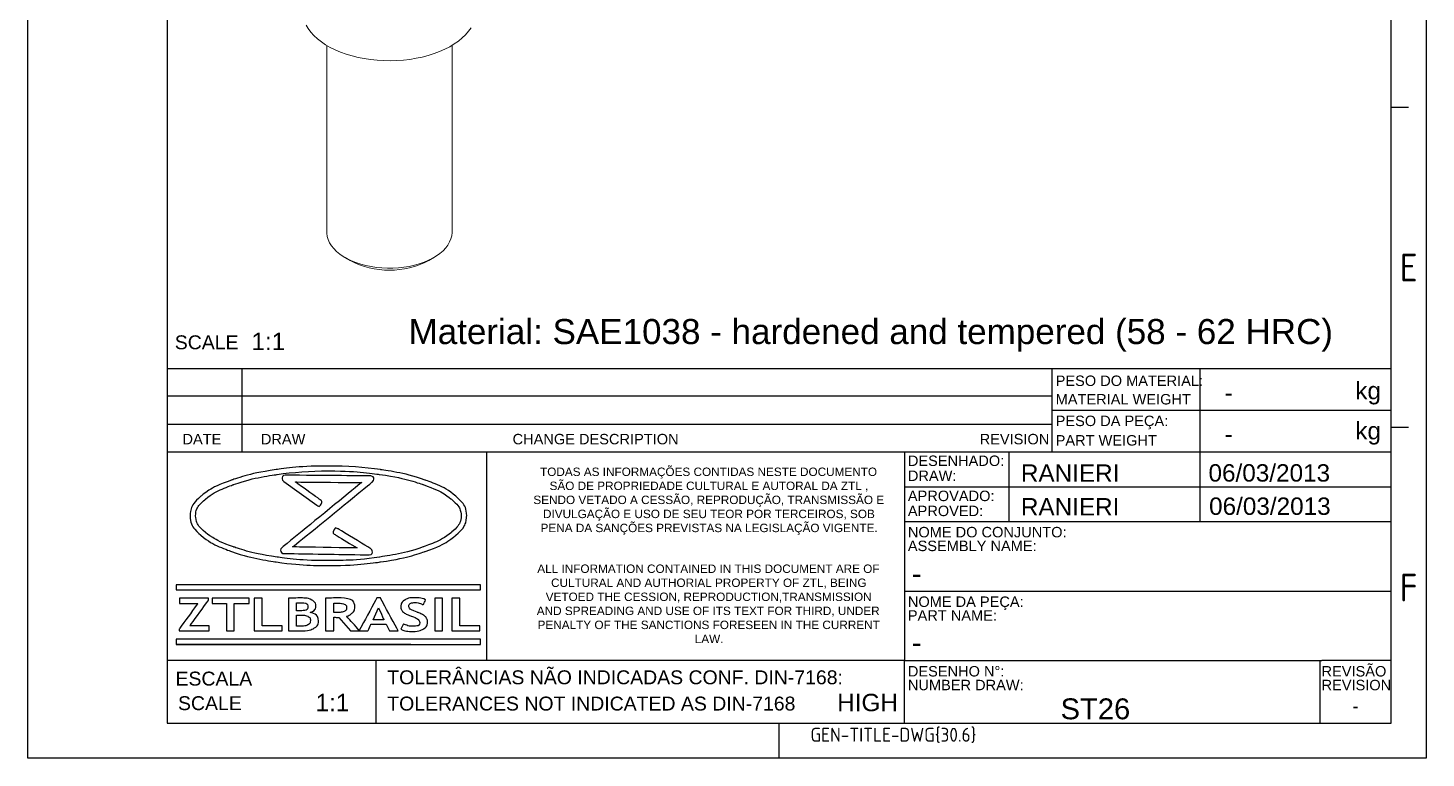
# Model space of a CAD drawing. Header units: millimetres. Extents: x 4872 to 4973, y 1350 to 1491.
# Drawn here: x 4872.3 to 4972.8, y 1350.1 to 1402.6 of the extents above; entities that cross this region are included whole.
import ezdxf
from ezdxf.enums import TextEntityAlignment as Align

# ---------------------------------------------------------------- set-up
doc = ezdxf.new("R2010")
doc.units = ezdxf.units.MM
doc.linetypes.add('ACAD_ISO02W100', pattern=[15, 12, -3])
doc.layers.add('AM_8', color=40, linetype='ACAD_ISO02W100', lineweight=35)
doc.layers.add('Camada 1', color=7, linetype='Continuous')
doc.styles.add('ACISOTS', font='isocp.shx', dxfattribs={"height": 1})
doc.styles.get("Standard").update_dxf_attribs({"font": 'arial.ttf'})

msp = doc.modelspace()

# ---------------------------------------------------------------- linework, layer by layer
at = {"color": 135, "lineweight": 25}
for p, q in [((4872.274, 1350.117), (4872.274, 1490.617)), ((4972.774, 1490.617), (4972.774, 1350.117)), ((4971.524, 1396.867), (4970.274, 1396.867)), ((4971.524, 1373.867), (4970.274, 1373.867)), ((4926.274, 1350.117), (4926.274, 1352.617)), ((4972.774, 1350.117), (4872.274, 1350.117))]:
    msp.add_line(p, q, dxfattribs=at)
for p, q in [((4882.274, 1488.117), (4882.274, 1352.617)), ((4970.274, 1352.617), (4970.274, 1488.117)), ((4882.274, 1378.117), (4970.274, 1378.117)), ((4882.274, 1378.117), (4882.274, 1352.617)), ((4882.274, 1378.117), (4945.898, 1378.117)), ((4887.675, 1372.117), (4887.675, 1378.117)), ((4945.898, 1372.117), (4945.898, 1378.117)), ((4956.524, 1378.117), (4956.524, 1375.117)), ((4970.274, 1352.617), (4970.274, 1378.117)), ((4945.898, 1376.117), (4882.274, 1376.117)), ((4945.898, 1375.117), (4970.274, 1375.117)), ((4956.524, 1375.117), (4956.524, 1372.117)), ((4882.274, 1374.117), (4945.898, 1374.117)), ((4882.274, 1372.117), (4935.274, 1372.117)), ((4905.24, 1372.117), (4905.24, 1357.117)), ((4935.274, 1372.117), (4935.274, 1362.617)), ((4935.274, 1372.117), (4970.274, 1372.117)), ((4942.774, 1372.117), (4942.774, 1367.117)), ((4956.524, 1372.117), (4956.524, 1367.117)), ((4935.274, 1369.617), (4970.274, 1369.617)), ((4935.274, 1367.117), (4970.274, 1367.117)), ((4935.274, 1362.617), (4935.274, 1357.117)), ((4935.274, 1362.117), (4970.274, 1362.117)), ((4935.274, 1357.117), (4882.274, 1357.117)), ((4897.274, 1357.117), (4897.274, 1352.617)), ((4935.274, 1352.617), (4935.274, 1357.117)), ((4935.274, 1357.117), (4965.274, 1357.117)), ((4965.151, 1357.117), (4965.151, 1352.617)), ((4970.274, 1357.117), (4965.274, 1357.117)), ((4882.274, 1352.617), (4970.274, 1352.617)), ((4882.274, 1352.617), (4970.274, 1352.617))]:
    msp.add_line(p, q)
at = {"color": 7, "linetype": 'Continuous', "lineweight": 15}
for p, q in [((4893.757, 1401.333), (4893.757, 1387.914)), ((4902.757, 1387.914), (4902.757, 1401.333)), ((4895.074, 1386.078), (4895.428, 1385.874)), ((4901.086, 1385.874), (4901.439, 1386.078))]:
    msp.add_line(p, q, dxfattribs=at)
at = {"color": 7, "linetype": 'Continuous', "lineweight": 15, "flags": 128}
for points in [[(4904.128, 1402.599), (4903.949, 1402.347), (4903.737, 1402.102), (4903.494, 1401.868), (4903.221, 1401.645), (4902.92, 1401.434), (4902.592, 1401.238), (4902.239, 1401.056), (4901.863, 1400.89), (4901.467, 1400.741), (4901.052, 1400.61), (4900.621, 1400.497), (4900.177, 1400.403), (4899.721, 1400.329), (4899.258, 1400.275), (4898.788, 1400.242), (4898.316, 1400.229), (4897.843, 1400.237), (4897.373, 1400.265), (4896.907, 1400.314), (4896.45, 1400.383), (4896.002, 1400.472), (4895.568, 1400.58), (4895.149, 1400.707), (4894.748, 1400.851), (4894.367, 1401.013), (4894.008, 1401.191), (4893.673, 1401.384), (4893.365, 1401.591), (4893.085, 1401.811), (4892.834, 1402.043), (4892.615, 1402.285), (4892.428, 1402.535), (4892.274, 1402.794)], [(4893.757, 1387.914), (4893.759, 1387.828), (4893.79, 1387.599), (4893.856, 1387.372), (4893.956, 1387.15), (4894.09, 1386.933), (4894.256, 1386.725), (4894.454, 1386.525), (4894.682, 1386.337), (4894.937, 1386.16), (4895.219, 1385.998), (4895.524, 1385.85), (4895.851, 1385.719), (4896.196, 1385.605), (4896.558, 1385.509), (4896.933, 1385.432), (4897.318, 1385.374), (4897.71, 1385.336), (4898.107, 1385.318), (4898.505, 1385.321), (4898.902, 1385.343), (4899.293, 1385.386), (4899.676, 1385.449), (4900.048, 1385.531), (4900.405, 1385.632), (4900.746, 1385.75), (4901.068, 1385.886), (4901.368, 1386.037), (4901.643, 1386.203), (4901.891, 1386.383), (4902.112, 1386.574), (4902.302, 1386.776), (4902.46, 1386.987), (4902.586, 1387.205), (4902.677, 1387.429), (4902.734, 1387.656), (4902.756, 1387.886), (4902.757, 1387.914)]]:
    msp.add_lwpolyline(points, dxfattribs=at)
at = {"color": 7, "linetype": 'Continuous', "lineweight": 15}
msp.add_arc((4898.257, 1391.283), 6.104, 242.39138, 297.60862, dxfattribs=at)
at = {"layer": 'AM_8', "color": 0, "linetype": 'Continuous'}
msp.add_line((4882.936, 1358.287), (4899.788, 1358.287), dxfattribs=at)
at = {"layer": 'Camada 1'}
for points, knots in [([(4893.87, 1371.104), (4895.197, 1371.104), (4896.465, 1371.011), (4897.624, 1370.843), (4897.624, 1370.843), (4898.828, 1370.668), (4899.914, 1370.412), (4900.825, 1370.094), (4900.825, 1370.094), (4901.76, 1369.768), (4902.514, 1369.374), (4903.03, 1368.933), (4903.03, 1368.933), (4903.532, 1368.504), (4903.81, 1368.029), (4903.81, 1367.527), (4903.81, 1367.527), (4903.81, 1367.025), (4903.532, 1366.551), (4903.03, 1366.122), (4903.03, 1366.122), (4902.514, 1365.681), (4901.76, 1365.287), (4900.825, 1364.961), (4900.825, 1364.961), (4899.914, 1364.643), (4898.828, 1364.386), (4897.624, 1364.211), (4897.624, 1364.211), (4896.465, 1364.043), (4895.197, 1363.95), (4893.87, 1363.95), (4893.87, 1363.95), (4892.542, 1363.95), (4891.274, 1364.043), (4890.115, 1364.211), (4890.115, 1364.211), (4888.911, 1364.386), (4887.825, 1364.643), (4886.914, 1364.961), (4886.914, 1364.961), (4885.979, 1365.287), (4885.225, 1365.681), (4884.709, 1366.122), (4884.709, 1366.122), (4884.207, 1366.551), (4883.929, 1367.025), (4883.929, 1367.527), (4883.929, 1367.527), (4883.929, 1368.029), (4884.207, 1368.504), (4884.709, 1368.933), (4884.709, 1368.933), (4885.225, 1369.374), (4885.979, 1369.768), (4886.914, 1370.094), (4886.914, 1370.094), (4887.825, 1370.412), (4888.911, 1370.668), (4890.115, 1370.843), (4890.115, 1370.843), (4891.274, 1371.011), (4892.542, 1371.104), (4893.87, 1371.104)], [0, 0, 0, 0, 0.0588235, 0.0588235, 0.0588235, 0.0882353, 0.1176471, 0.1176471, 0.1176471, 0.1470588, 0.1764706, 0.1764706, 0.1764706, 0.2058824, 0.2352941, 0.2352941, 0.2352941, 0.2647059, 0.2941176, 0.2941176, 0.2941176, 0.3235294, 0.3529412, 0.3529412, 0.3529412, 0.3823529, 0.4117647, 0.4117647, 0.4117647, 0.4411765, 0.4705882, 0.4705882, 0.4705882, 0.5, 0.5294118, 0.5294118, 0.5294118, 0.5588235, 0.5882353, 0.5882353, 0.5882353, 0.6176471, 0.6470588, 0.6470588, 0.6470588, 0.6764706, 0.7058824, 0.7058824, 0.7058824, 0.7352941, 0.7647059, 0.7647059, 0.7647059, 0.7941176, 0.8235294, 0.8235294, 0.8235294, 0.8529412, 0.8823529, 0.8823529, 0.8823529, 0.9411765, 1, 1, 1, 1]), ([(4893.87, 1370.751), (4892.566, 1370.751), (4891.322, 1370.661), (4890.187, 1370.496), (4890.187, 1370.496), (4889.008, 1370.326), (4887.947, 1370.076), (4887.059, 1369.766), (4887.059, 1369.766), (4886.196, 1369.464), (4885.5, 1369.109), (4885.026, 1368.717), (4885.026, 1368.717), (4884.576, 1368.346), (4884.327, 1367.944), (4884.327, 1367.527), (4884.327, 1367.527), (4884.327, 1367.111), (4884.576, 1366.709), (4885.026, 1366.337), (4885.026, 1366.337), (4885.5, 1365.946), (4886.196, 1365.59), (4887.059, 1365.289), (4887.059, 1365.289), (4887.947, 1364.979), (4889.008, 1364.729), (4890.187, 1364.558), (4890.187, 1364.558), (4891.321, 1364.394), (4892.566, 1364.303), (4893.87, 1364.303), (4893.87, 1364.303), (4895.173, 1364.303), (4896.418, 1364.394), (4897.552, 1364.558), (4897.552, 1364.558), (4898.731, 1364.729), (4899.792, 1364.979), (4900.68, 1365.289), (4900.68, 1365.289), (4901.543, 1365.59), (4902.239, 1365.946), (4902.713, 1366.337), (4902.713, 1366.337), (4903.163, 1366.709), (4903.412, 1367.111), (4903.412, 1367.527), (4903.412, 1367.527), (4903.412, 1367.944), (4903.163, 1368.346), (4902.713, 1368.717), (4902.713, 1368.717), (4902.239, 1369.109), (4901.543, 1369.464), (4900.68, 1369.766), (4900.68, 1369.766), (4899.792, 1370.076), (4898.731, 1370.326), (4897.552, 1370.496), (4897.552, 1370.496), (4896.417, 1370.661), (4895.173, 1370.751), (4893.87, 1370.751)], [0, 0, 0, 0, 0.0588235, 0.0588235, 0.0588235, 0.0882353, 0.1176471, 0.1176471, 0.1176471, 0.1470588, 0.1764706, 0.1764706, 0.1764706, 0.2058824, 0.2352941, 0.2352941, 0.2352941, 0.2647059, 0.2941176, 0.2941176, 0.2941176, 0.3235294, 0.3529412, 0.3529412, 0.3529412, 0.3823529, 0.4117647, 0.4117647, 0.4117647, 0.4411765, 0.4705882, 0.4705882, 0.4705882, 0.5, 0.5294118, 0.5294118, 0.5294118, 0.5588235, 0.5882353, 0.5882353, 0.5882353, 0.6176471, 0.6470588, 0.6470588, 0.6470588, 0.6764706, 0.7058824, 0.7058824, 0.7058824, 0.7352941, 0.7647059, 0.7647059, 0.7647059, 0.7941176, 0.8235294, 0.8235294, 0.8235294, 0.8529412, 0.8823529, 0.8823529, 0.8823529, 0.9411765, 1, 1, 1, 1]), ([(4893.043, 1368.289), (4893.043, 1368.289), (4890.661, 1369.995), (4890.661, 1369.995), (4890.661, 1369.995), (4890.484, 1370.123), (4890.556, 1370.445), (4890.765, 1370.443), (4890.765, 1370.443), (4890.765, 1370.443), (4896.915, 1370.394), (4896.915, 1370.394), (4896.915, 1370.394), (4897.117, 1370.392), (4897.192, 1370.088), (4897.027, 1369.954), (4897.027, 1369.954), (4897.027, 1369.954), (4891.301, 1365.289), (4891.301, 1365.289), (4891.301, 1365.289), (4891.301, 1365.289), (4895.942, 1365.214), (4895.942, 1365.214), (4895.942, 1365.214), (4895.942, 1365.214), (4894.381, 1366.154), (4894.381, 1366.154), (4894.381, 1366.154), (4894.279, 1366.216), (4894.176, 1366.278), (4894.266, 1366.492), (4894.266, 1366.492), (4894.355, 1366.707), (4894.458, 1366.645), (4894.56, 1366.583), (4894.56, 1366.583), (4894.56, 1366.583), (4896.9, 1365.174), (4896.9, 1365.174), (4896.9, 1365.174), (4897.092, 1365.058), (4897.024, 1364.715), (4896.809, 1364.718), (4896.809, 1364.718), (4896.809, 1364.718), (4890.658, 1364.817), (4890.658, 1364.817), (4890.658, 1364.817), (4890.457, 1364.82), (4890.383, 1365.124), (4890.548, 1365.257), (4890.548, 1365.257), (4890.548, 1365.257), (4896.267, 1369.917), (4896.267, 1369.917), (4896.267, 1369.917), (4896.267, 1369.917), (4891.5, 1369.956), (4891.5, 1369.956), (4891.5, 1369.956), (4891.5, 1369.956), (4893.248, 1368.703), (4893.248, 1368.703), (4893.248, 1368.703), (4893.346, 1368.633), (4893.443, 1368.563), (4893.34, 1368.356), (4893.34, 1368.356), (4893.238, 1368.149), (4893.14, 1368.219), (4893.043, 1368.289)], [0, 0, 0, 0, 0.0526316, 0.0526316, 0.0526316, 0.0789474, 0.1052632, 0.1052632, 0.1052632, 0.1315789, 0.1578947, 0.1578947, 0.1578947, 0.1842105, 0.2105263, 0.2105263, 0.2105263, 0.2368421, 0.2631579, 0.2631579, 0.2631579, 0.2894737, 0.3157895, 0.3157895, 0.3157895, 0.3421053, 0.3684211, 0.3684211, 0.3684211, 0.3947368, 0.4210526, 0.4210526, 0.4210526, 0.4473684, 0.4736842, 0.4736842, 0.4736842, 0.5, 0.5263158, 0.5263158, 0.5263158, 0.5526316, 0.5789474, 0.5789474, 0.5789474, 0.6052632, 0.6315789, 0.6315789, 0.6315789, 0.6578947, 0.6842105, 0.6842105, 0.6842105, 0.7105263, 0.7368421, 0.7368421, 0.7368421, 0.7631579, 0.7894737, 0.7894737, 0.7894737, 0.8157895, 0.8421053, 0.8421053, 0.8421053, 0.8684211, 0.8947368, 0.8947368, 0.8947368, 0.9473684, 1, 1, 1, 1]), ([(4882.979, 1362.57), (4882.979, 1362.57), (4904.76, 1362.57), (4904.76, 1362.57), (4904.76, 1362.57), (4904.76, 1362.57), (4904.803, 1362.57), (4904.803, 1362.57), (4904.803, 1362.57), (4904.803, 1362.57), (4904.803, 1362.527), (4904.803, 1362.527), (4904.803, 1362.527), (4904.803, 1362.527), (4904.803, 1362.244), (4904.803, 1362.244), (4904.803, 1362.244), (4904.803, 1362.244), (4904.803, 1362.201), (4904.803, 1362.201), (4904.803, 1362.201), (4904.803, 1362.201), (4904.76, 1362.201), (4904.76, 1362.201), (4904.76, 1362.201), (4904.76, 1362.201), (4882.979, 1362.201), (4882.979, 1362.201), (4882.979, 1362.201), (4882.979, 1362.201), (4882.936, 1362.201), (4882.936, 1362.201), (4882.936, 1362.201), (4882.936, 1362.201), (4882.936, 1362.244), (4882.936, 1362.244), (4882.936, 1362.244), (4882.936, 1362.244), (4882.936, 1362.527), (4882.936, 1362.527), (4882.936, 1362.527), (4882.936, 1362.527), (4882.936, 1362.57), (4882.936, 1362.57), (4882.936, 1362.57), (4882.936, 1362.57), (4882.979, 1362.57), (4882.979, 1362.57)], [0, 0, 0, 0, 0.0769231, 0.0769231, 0.0769231, 0.1153846, 0.1538462, 0.1538462, 0.1538462, 0.1923077, 0.2307692, 0.2307692, 0.2307692, 0.2692308, 0.3076923, 0.3076923, 0.3076923, 0.3461538, 0.3846154, 0.3846154, 0.3846154, 0.4230769, 0.4615385, 0.4615385, 0.4615385, 0.5, 0.5384615, 0.5384615, 0.5384615, 0.5769231, 0.6153846, 0.6153846, 0.6153846, 0.6538462, 0.6923077, 0.6923077, 0.6923077, 0.7307692, 0.7692308, 0.7692308, 0.7692308, 0.8076923, 0.8461538, 0.8461538, 0.8461538, 0.9230769, 1, 1, 1, 1]), ([(4883.153, 1359.255), (4883.153, 1359.255), (4883.153, 1359.389), (4883.153, 1359.389), (4883.153, 1359.389), (4883.153, 1359.389), (4884.485, 1361.232), (4884.485, 1361.232), (4884.485, 1361.232), (4884.485, 1361.232), (4883.175, 1361.232), (4883.175, 1361.232), (4883.175, 1361.232), (4883.175, 1361.232), (4883.175, 1361.603), (4883.175, 1361.603), (4883.175, 1361.603), (4883.175, 1361.603), (4885.258, 1361.603), (4885.258, 1361.603), (4885.258, 1361.603), (4885.258, 1361.603), (4885.258, 1361.468), (4885.258, 1361.468), (4885.258, 1361.468), (4885.258, 1361.468), (4883.921, 1359.625), (4883.921, 1359.625), (4883.921, 1359.625), (4883.921, 1359.625), (4885.305, 1359.625), (4885.305, 1359.625), (4885.305, 1359.625), (4885.305, 1359.625), (4885.305, 1359.255), (4885.305, 1359.255), (4885.305, 1359.255), (4885.305, 1359.255), (4883.153, 1359.255), (4883.153, 1359.255)], [0, 0, 0, 0, 0.0909091, 0.0909091, 0.0909091, 0.1363636, 0.1818182, 0.1818182, 0.1818182, 0.2272727, 0.2727273, 0.2727273, 0.2727273, 0.3181818, 0.3636364, 0.3636364, 0.3636364, 0.4090909, 0.4545455, 0.4545455, 0.4545455, 0.5, 0.5454545, 0.5454545, 0.5454545, 0.5909091, 0.6363636, 0.6363636, 0.6363636, 0.6818182, 0.7272727, 0.7272727, 0.7272727, 0.7727273, 0.8181818, 0.8181818, 0.8181818, 0.9090909, 1, 1, 1, 1]), ([(4887.107, 1361.232), (4887.107, 1361.232), (4887.107, 1359.255), (4887.107, 1359.255), (4887.107, 1359.255), (4887.107, 1359.255), (4886.539, 1359.255), (4886.539, 1359.255), (4886.539, 1359.255), (4886.539, 1359.255), (4886.539, 1361.232), (4886.539, 1361.232), (4886.539, 1361.232), (4886.539, 1361.232), (4885.523, 1361.232), (4885.523, 1361.232), (4885.523, 1361.232), (4885.523, 1361.232), (4885.523, 1361.603), (4885.523, 1361.603), (4885.523, 1361.603), (4885.523, 1361.603), (4888.168, 1361.603), (4888.168, 1361.603), (4888.168, 1361.603), (4888.168, 1361.603), (4888.168, 1361.232), (4888.168, 1361.232), (4888.168, 1361.232), (4888.168, 1361.232), (4887.107, 1361.232), (4887.107, 1361.232)], [0, 0, 0, 0, 0.1111111, 0.1111111, 0.1111111, 0.1666667, 0.2222222, 0.2222222, 0.2222222, 0.2777778, 0.3333333, 0.3333333, 0.3333333, 0.3888889, 0.4444444, 0.4444444, 0.4444444, 0.5, 0.5555556, 0.5555556, 0.5555556, 0.6111111, 0.6666667, 0.6666667, 0.6666667, 0.7222222, 0.7777778, 0.7777778, 0.7777778, 0.8888889, 1, 1, 1, 1]), ([(4888.539, 1359.255), (4888.539, 1359.255), (4888.539, 1361.603), (4888.539, 1361.603), (4888.539, 1361.603), (4888.539, 1361.603), (4889.106, 1361.603), (4889.106, 1361.603), (4889.106, 1361.603), (4889.106, 1361.603), (4889.106, 1359.625), (4889.106, 1359.625), (4889.106, 1359.625), (4889.106, 1359.625), (4890.55, 1359.625), (4890.55, 1359.625), (4890.55, 1359.625), (4890.55, 1359.625), (4890.55, 1359.255), (4890.55, 1359.255), (4890.55, 1359.255), (4890.55, 1359.255), (4888.539, 1359.255), (4888.539, 1359.255)], [0, 0, 0, 0, 0.1428571, 0.1428571, 0.1428571, 0.2142857, 0.2857143, 0.2857143, 0.2857143, 0.3571429, 0.4285714, 0.4285714, 0.4285714, 0.5, 0.5714286, 0.5714286, 0.5714286, 0.6428571, 0.7142857, 0.7142857, 0.7142857, 0.8571429, 1, 1, 1, 1]), ([(4891.984, 1359.255), (4891.984, 1359.255), (4891.007, 1359.255), (4891.007, 1359.255), (4891.007, 1359.255), (4891.007, 1359.255), (4891.007, 1361.601), (4891.007, 1361.601), (4891.007, 1361.601), (4891.438, 1361.616), (4891.74, 1361.623), (4891.912, 1361.623), (4891.912, 1361.623), (4892.244, 1361.623), (4892.503, 1361.571), (4892.69, 1361.467), (4892.69, 1361.467), (4892.877, 1361.363), (4892.97, 1361.214), (4892.97, 1361.021), (4892.97, 1361.021), (4892.97, 1360.835), (4892.836, 1360.688), (4892.569, 1360.58), (4892.569, 1360.58), (4892.966, 1360.479), (4893.164, 1360.269), (4893.164, 1359.952), (4893.164, 1359.952), (4893.164, 1359.738), (4893.054, 1359.569), (4892.835, 1359.443), (4892.835, 1359.443), (4892.616, 1359.318), (4892.332, 1359.255), (4891.984, 1359.255)], [0, 0, 0, 0, 0.1, 0.1, 0.1, 0.15, 0.2, 0.2, 0.2, 0.25, 0.3, 0.3, 0.3, 0.35, 0.4, 0.4, 0.4, 0.45, 0.5, 0.5, 0.5, 0.55, 0.6, 0.6, 0.6, 0.65, 0.7, 0.7, 0.7, 0.75, 0.8, 0.8, 0.8, 0.9, 1, 1, 1, 1]), ([(4891.574, 1361.268), (4891.574, 1361.268), (4891.574, 1360.705), (4891.574, 1360.705), (4891.574, 1360.705), (4891.661, 1360.701), (4891.753, 1360.699), (4891.849, 1360.699), (4891.849, 1360.699), (4892.218, 1360.699), (4892.403, 1360.801), (4892.403, 1361.005), (4892.403, 1361.005), (4892.403, 1361.185), (4892.235, 1361.275), (4891.9, 1361.275), (4891.9, 1361.275), (4891.811, 1361.275), (4891.702, 1361.273), (4891.574, 1361.268)], [0, 0, 0, 0, 0.1666667, 0.1666667, 0.1666667, 0.25, 0.3333333, 0.3333333, 0.3333333, 0.4166667, 0.5, 0.5, 0.5, 0.5833333, 0.6666667, 0.6666667, 0.6666667, 0.8333333, 1, 1, 1, 1]), ([(4895.467, 1359.255), (4895.467, 1359.255), (4894.614, 1360.224), (4894.614, 1360.224), (4894.614, 1360.224), (4894.529, 1360.225), (4894.409, 1360.229), (4894.254, 1360.236), (4894.254, 1360.236), (4894.254, 1360.236), (4894.254, 1359.255), (4894.254, 1359.255), (4894.254, 1359.255), (4894.254, 1359.255), (4893.665, 1359.255), (4893.665, 1359.255), (4893.665, 1359.255), (4893.665, 1359.255), (4893.665, 1361.603), (4893.665, 1361.603), (4893.665, 1361.603), (4893.697, 1361.603), (4893.82, 1361.606), (4894.034, 1361.615), (4894.034, 1361.615), (4894.248, 1361.623), (4894.42, 1361.627), (4894.551, 1361.627), (4894.551, 1361.627), (4895.362, 1361.627), (4895.768, 1361.396), (4895.768, 1360.934), (4895.768, 1360.934), (4895.768, 1360.795), (4895.711, 1360.669), (4895.6, 1360.555), (4895.6, 1360.555), (4895.488, 1360.44), (4895.347, 1360.36), (4895.177, 1360.313), (4895.177, 1360.313), (4895.177, 1360.313), (4896.121, 1359.255), (4896.121, 1359.255), (4896.121, 1359.255), (4896.121, 1359.255), (4895.467, 1359.255), (4895.467, 1359.255)], [0, 0, 0, 0, 0.0769231, 0.0769231, 0.0769231, 0.1153846, 0.1538462, 0.1538462, 0.1538462, 0.1923077, 0.2307692, 0.2307692, 0.2307692, 0.2692308, 0.3076923, 0.3076923, 0.3076923, 0.3461538, 0.3846154, 0.3846154, 0.3846154, 0.4230769, 0.4615385, 0.4615385, 0.4615385, 0.5, 0.5384615, 0.5384615, 0.5384615, 0.5769231, 0.6153846, 0.6153846, 0.6153846, 0.6538462, 0.6923077, 0.6923077, 0.6923077, 0.7307692, 0.7692308, 0.7692308, 0.7692308, 0.8076923, 0.8461538, 0.8461538, 0.8461538, 0.9230769, 1, 1, 1, 1]), ([(4894.254, 1361.24), (4894.254, 1361.24), (4894.254, 1360.588), (4894.254, 1360.588), (4894.254, 1360.588), (4894.359, 1360.582), (4894.439, 1360.579), (4894.494, 1360.579), (4894.494, 1360.579), (4894.731, 1360.579), (4894.905, 1360.603), (4895.014, 1360.652), (4895.014, 1360.652), (4895.124, 1360.702), (4895.179, 1360.797), (4895.179, 1360.939), (4895.179, 1360.939), (4895.179, 1361.054), (4895.12, 1361.135), (4895.002, 1361.181), (4895.002, 1361.181), (4894.884, 1361.227), (4894.699, 1361.25), (4894.446, 1361.25), (4894.446, 1361.25), (4894.385, 1361.25), (4894.321, 1361.247), (4894.254, 1361.24)], [0, 0, 0, 0, 0.125, 0.125, 0.125, 0.1875, 0.25, 0.25, 0.25, 0.3125, 0.375, 0.375, 0.375, 0.4375, 0.5, 0.5, 0.5, 0.5625, 0.625, 0.625, 0.625, 0.6875, 0.75, 0.75, 0.75, 0.875, 1, 1, 1, 1]), ([(4898.258, 1359.255), (4898.258, 1359.255), (4898.025, 1359.731), (4898.025, 1359.731), (4898.025, 1359.731), (4898.025, 1359.731), (4896.93, 1359.731), (4896.93, 1359.731), (4896.93, 1359.731), (4896.93, 1359.731), (4896.707, 1359.255), (4896.707, 1359.255), (4896.707, 1359.255), (4896.707, 1359.255), (4896.078, 1359.255), (4896.078, 1359.255), (4896.078, 1359.255), (4896.078, 1359.255), (4897.351, 1361.635), (4897.351, 1361.635), (4897.351, 1361.635), (4897.351, 1361.635), (4897.6, 1361.635), (4897.6, 1361.635), (4897.6, 1361.635), (4897.6, 1361.635), (4898.884, 1359.255), (4898.884, 1359.255), (4898.884, 1359.255), (4898.884, 1359.255), (4898.258, 1359.255), (4898.258, 1359.255)], [0, 0, 0, 0, 0.1111111, 0.1111111, 0.1111111, 0.1666667, 0.2222222, 0.2222222, 0.2222222, 0.2777778, 0.3333333, 0.3333333, 0.3333333, 0.3888889, 0.4444444, 0.4444444, 0.4444444, 0.5, 0.5555556, 0.5555556, 0.5555556, 0.6111111, 0.6666667, 0.6666667, 0.6666667, 0.7222222, 0.7777778, 0.7777778, 0.7777778, 0.8888889, 1, 1, 1, 1]), ([(4897.476, 1360.917), (4897.476, 1360.917), (4897.092, 1360.05), (4897.092, 1360.05), (4897.092, 1360.05), (4897.092, 1360.05), (4897.859, 1360.05), (4897.859, 1360.05), (4897.859, 1360.05), (4897.859, 1360.05), (4897.476, 1360.917), (4897.476, 1360.917)], [0, 0, 0, 0, 0.25, 0.25, 0.25, 0.375, 0.5, 0.5, 0.5, 0.75, 1, 1, 1, 1]), ([(4899.069, 1359.385), (4899.069, 1359.385), (4899.279, 1359.758), (4899.279, 1359.758), (4899.279, 1359.758), (4899.503, 1359.643), (4899.723, 1359.585), (4899.939, 1359.585), (4899.939, 1359.585), (4900.273, 1359.585), (4900.439, 1359.671), (4900.439, 1359.841), (4900.439, 1359.841), (4900.439, 1359.922), (4900.399, 1359.998), (4900.321, 1360.07), (4900.321, 1360.07), (4900.243, 1360.143), (4900.081, 1360.225), (4899.836, 1360.315), (4899.836, 1360.315), (4899.591, 1360.405), (4899.426, 1360.48), (4899.341, 1360.538), (4899.341, 1360.538), (4899.256, 1360.596), (4899.191, 1360.665), (4899.144, 1360.745), (4899.144, 1360.745), (4899.099, 1360.825), (4899.076, 1360.914), (4899.076, 1361.011), (4899.076, 1361.011), (4899.076, 1361.193), (4899.167, 1361.343), (4899.348, 1361.463), (4899.348, 1361.463), (4899.529, 1361.583), (4899.761, 1361.642), (4900.044, 1361.642), (4900.044, 1361.642), (4900.414, 1361.642), (4900.685, 1361.592), (4900.858, 1361.49), (4900.858, 1361.49), (4900.858, 1361.49), (4900.685, 1361.132), (4900.685, 1361.132), (4900.685, 1361.132), (4900.487, 1361.236), (4900.276, 1361.289), (4900.056, 1361.289), (4900.056, 1361.289), (4899.925, 1361.289), (4899.823, 1361.263), (4899.751, 1361.213), (4899.751, 1361.213), (4899.679, 1361.162), (4899.643, 1361.095), (4899.643, 1361.015), (4899.643, 1361.015), (4899.643, 1360.88), (4899.846, 1360.74), (4900.251, 1360.594), (4900.251, 1360.594), (4900.465, 1360.518), (4900.619, 1360.447), (4900.714, 1360.382), (4900.714, 1360.382), (4900.808, 1360.318), (4900.88, 1360.242), (4900.929, 1360.156), (4900.929, 1360.156), (4900.979, 1360.07), (4901.004, 1359.974), (4901.004, 1359.869), (4901.004, 1359.869), (4901.004, 1359.678), (4900.902, 1359.522), (4900.697, 1359.399), (4900.697, 1359.399), (4900.493, 1359.276), (4900.219, 1359.215), (4899.876, 1359.215), (4899.876, 1359.215), (4899.578, 1359.215), (4899.31, 1359.271), (4899.069, 1359.385)], [0, 0, 0, 0, 0.0434783, 0.0434783, 0.0434783, 0.0652174, 0.0869565, 0.0869565, 0.0869565, 0.1086957, 0.1304348, 0.1304348, 0.1304348, 0.1521739, 0.173913, 0.173913, 0.173913, 0.1956522, 0.2173913, 0.2173913, 0.2173913, 0.2391304, 0.2608696, 0.2608696, 0.2608696, 0.2826087, 0.3043478, 0.3043478, 0.3043478, 0.326087, 0.3478261, 0.3478261, 0.3478261, 0.3695652, 0.3913043, 0.3913043, 0.3913043, 0.4130435, 0.4347826, 0.4347826, 0.4347826, 0.4565217, 0.4782609, 0.4782609, 0.4782609, 0.5, 0.5217391, 0.5217391, 0.5217391, 0.5434783, 0.5652174, 0.5652174, 0.5652174, 0.5869565, 0.6086957, 0.6086957, 0.6086957, 0.6304348, 0.6521739, 0.6521739, 0.6521739, 0.673913, 0.6956522, 0.6956522, 0.6956522, 0.7173913, 0.7391304, 0.7391304, 0.7391304, 0.7608696, 0.7826087, 0.7826087, 0.7826087, 0.8043478, 0.826087, 0.826087, 0.826087, 0.8478261, 0.8695652, 0.8695652, 0.8695652, 0.8913043, 0.9130435, 0.9130435, 0.9130435, 0.9565217, 1, 1, 1, 1]), ([(4901.516, 1359.255), (4901.516, 1359.255), (4901.516, 1361.603), (4901.516, 1361.603), (4901.516, 1361.603), (4901.516, 1361.603), (4902.083, 1361.603), (4902.083, 1361.603), (4902.083, 1361.603), (4902.083, 1361.603), (4902.083, 1359.255), (4902.083, 1359.255), (4902.083, 1359.255), (4902.083, 1359.255), (4901.516, 1359.255), (4901.516, 1359.255)], [0, 0, 0, 0, 0.2, 0.2, 0.2, 0.3, 0.4, 0.4, 0.4, 0.5, 0.6, 0.6, 0.6, 0.8, 1, 1, 1, 1]), ([(4902.748, 1359.255), (4902.748, 1359.255), (4902.748, 1361.603), (4902.748, 1361.603), (4902.748, 1361.603), (4902.748, 1361.603), (4903.315, 1361.603), (4903.315, 1361.603), (4903.315, 1361.603), (4903.315, 1361.603), (4903.315, 1359.625), (4903.315, 1359.625), (4903.315, 1359.625), (4903.315, 1359.625), (4904.759, 1359.625), (4904.759, 1359.625), (4904.759, 1359.625), (4904.759, 1359.625), (4904.759, 1359.255), (4904.759, 1359.255), (4904.759, 1359.255), (4904.759, 1359.255), (4902.748, 1359.255), (4902.748, 1359.255)], [0, 0, 0, 0, 0.1428571, 0.1428571, 0.1428571, 0.2142857, 0.2857143, 0.2857143, 0.2857143, 0.3571429, 0.4285714, 0.4285714, 0.4285714, 0.5, 0.5714286, 0.5714286, 0.5714286, 0.6428571, 0.7142857, 0.7142857, 0.7142857, 0.8571429, 1, 1, 1, 1]), ([(4891.574, 1360.38), (4891.574, 1360.38), (4891.574, 1359.604), (4891.574, 1359.604), (4891.574, 1359.604), (4891.689, 1359.597), (4891.782, 1359.593), (4891.853, 1359.593), (4891.853, 1359.593), (4892.107, 1359.593), (4892.29, 1359.625), (4892.404, 1359.688), (4892.404, 1359.688), (4892.518, 1359.75), (4892.575, 1359.855), (4892.575, 1360.002), (4892.575, 1360.002), (4892.575, 1360.135), (4892.523, 1360.232), (4892.416, 1360.293), (4892.416, 1360.293), (4892.31, 1360.354), (4892.124, 1360.384), (4891.86, 1360.384), (4891.86, 1360.384), (4891.805, 1360.384), (4891.71, 1360.383), (4891.574, 1360.38)], [0, 0, 0, 0, 0.125, 0.125, 0.125, 0.1875, 0.25, 0.25, 0.25, 0.3125, 0.375, 0.375, 0.375, 0.4375, 0.5, 0.5, 0.5, 0.5625, 0.625, 0.625, 0.625, 0.6875, 0.75, 0.75, 0.75, 0.875, 1, 1, 1, 1]), ([(4882.979, 1358.656), (4882.979, 1358.656), (4904.76, 1358.656), (4904.76, 1358.656), (4904.76, 1358.656), (4904.76, 1358.656), (4904.803, 1358.656), (4904.803, 1358.656), (4904.803, 1358.656), (4904.803, 1358.656), (4904.803, 1358.613), (4904.803, 1358.613), (4904.803, 1358.613), (4904.803, 1358.613), (4904.803, 1358.33), (4904.803, 1358.33), (4904.803, 1358.33), (4904.803, 1358.33), (4904.803, 1358.287), (4904.803, 1358.287), (4904.803, 1358.287), (4904.803, 1358.287), (4904.76, 1358.287), (4904.76, 1358.287), (4904.76, 1358.287), (4904.76, 1358.287), (4882.979, 1358.287), (4882.979, 1358.287), (4882.979, 1358.287), (4882.979, 1358.287), (4882.936, 1358.287), (4882.936, 1358.287), (4882.936, 1358.287), (4882.936, 1358.287), (4882.936, 1358.33), (4882.936, 1358.33), (4882.936, 1358.33), (4882.936, 1358.33), (4882.936, 1358.613), (4882.936, 1358.613), (4882.936, 1358.613), (4882.936, 1358.613), (4882.936, 1358.656), (4882.936, 1358.656), (4882.936, 1358.656), (4882.936, 1358.656), (4882.979, 1358.656), (4882.979, 1358.656)], [0, 0, 0, 0, 0.0769231, 0.0769231, 0.0769231, 0.1153846, 0.1538462, 0.1538462, 0.1538462, 0.1923077, 0.2307692, 0.2307692, 0.2307692, 0.2692308, 0.3076923, 0.3076923, 0.3076923, 0.3461538, 0.3846154, 0.3846154, 0.3846154, 0.4230769, 0.4615385, 0.4615385, 0.4615385, 0.5, 0.5384615, 0.5384615, 0.5384615, 0.5769231, 0.6153846, 0.6153846, 0.6153846, 0.6538462, 0.6923077, 0.6923077, 0.6923077, 0.7307692, 0.7692308, 0.7692308, 0.7692308, 0.8076923, 0.8461538, 0.8461538, 0.8461538, 0.9230769, 1, 1, 1, 1])]:
    msp.add_open_spline(points, degree=3, knots=knots, dxfattribs=at)

# ---------------------------------------------------------------- texts
at = {"color": 135, "lineweight": 25, "style": 'ACISOTS'}
for s, p in [('E', (4971.524, 1385.367)), ('F', (4971.524, 1362.367))]:
    msp.add_text(s, height=2, dxfattribs=at).set_placement(p, align=Align.MIDDLE)
for s, height, p in [('SCALE', 1, (4882.828, 1379.494)), ('PESO DO MATERIAL:', 0.75, (4946.149, 1376.856)), ('kg', 1.25, (4967.69, 1375.897)), ('MATERIAL WEIGHT', 0.75, (4946.149, 1375.528)), ('PESO DA PEÇA:', 0.75, (4946.149, 1373.974)), ('kg', 1.25, (4967.69, 1373.013)), ('DATE', 0.75, (4883.381, 1372.662)), ('DRAW', 0.75, (4889.015, 1372.662)), ('CHANGE DESCRIPTION', 0.75, (4907.112, 1372.662)), ('REVISION', 0.75, (4940.687, 1372.662)), ('PART WEIGHT', 0.75, (4946.149, 1372.574)), ('DESENHADO:', 0.75, (4935.525, 1371.107)), ('DRAW:', 0.75, (4935.525, 1370.029)), ('APROVADO:', 0.75, (4935.525, 1368.582)), ('APROVED:', 0.75, (4935.525, 1367.503)), ('NOME DO CONJUNTO:', 0.75, (4935.525, 1365.977)), ('ASSEMBLY NAME:', 0.75, (4935.525, 1364.989)), ('NOME DA PEÇA:', 0.75, (4935.525, 1360.977)), ('PART NAME:', 0.75, (4935.525, 1359.989)), ('REVISÃO', 0.75, (4965.262, 1355.977)), ('ESCALA', 1, (4882.88, 1355.326)), ('TOLERÂNCIAS NÃO INDICADAS CONF. DIN-7168:', 1, (4898.102, 1355.419)), ('DESENHO N%%d:', 0.75, (4935.525, 1355.977)), ('REVISION', 0.75, (4965.262, 1354.989)), ('NUMBER DRAW:', 0.75, (4935.525, 1354.989)), ('SCALE', 1, (4883.06, 1353.559)), ('TOLERANCES NOT INDICATED AS DIN-7168', 1, (4898.102, 1353.532))]:
    msp.add_text(s, height=height).set_placement(p)
at = {"insert": (4899.633, 1381.668), "char_height": 1.80184, "width": 74.64271, "attachment_point": 1}
msp.add_mtext('Material: SAE1038 - hardened and tempered (58 - 62 HRC)', dxfattribs=at)
at = {"linetype": 'Continuous', "char_height": 0.605, "attachment_point": 1}
for s, insert in [('\\pi0.57671;TODAS AS INFORMAÇÕES CONTIDAS NESTE DOCUMENTO \\P\\pi1.2603;SÃO DE PROPRIEDADE CULTURAL E AUTORAL DA ZTL , \\P\\pi0.095099;SENDO VETADO A CESSÃO, REPRODUÇÃO, TRANSMISSÃO E \\P\\pi0.78945;DIVULGAÇÃO E USO DE SEU TEOR POR TERCEIROS, SOB \\P\\pi0.61467;PENA DA SANÇÕES PREVISTAS NA LEGISLAÇÃO VIGENTE.', (4908.507, 1370.991)), ('\\pi0.37965;ALL INFORMATION CONTAINED IN THIS DOCUMENT ARE OF \\P\\pi1.3693;CULTURAL AND AUTHORIAL PROPERTY OF ZTL, BEING  \\P\\pi0.9832;VETOED THE CESSION, REPRODUCTION,TRANSMISSION \\P\\pi0.34189;AND SPREADING AND USE OF ITS TEXT FOR THIRD, UNDER \\P\\pi0.40069;PENALTY OF THE SANCTIONS FORESEEN IN THE CURRENT \\P\\pi11.698;LAW.', (4908.507, 1364.024))]:
    msp.add_mtext_dynamic_manual_height_columns(s, width=25.32617, gutter_width=12.5, heights=[0], dxfattribs=dict(at, insert=insert))
for tag, height, p in [('1:1', 1.25, (4889.552, 1380.056)), ('HIGH', 1.25, (4932.628, 1354.106)), ('1:1', 1.25, (4894.162, 1354.106)), ('-', 0.978, (4967.703, 1353.862))]:
    msp.add_attdef(tag, text='', height=height).set_placement(p, align=Align.MIDDLE_CENTER)
for p in [(4958.304, 1376.381), (4958.304, 1373.406)]:
    msp.add_attdef('-', text='', height=1.25).set_placement(p, align=Align.MIDDLE_LEFT)
for tag, p, height in [('RANIERI', (4943.65, 1369.97), 1.25), ('06/03/2013', (4957.138, 1369.984), 1.25), ('06/03/2013', (4957.178, 1367.592), 1.25), ('RANIERI', (4943.649, 1367.551), 1.25), ('-', (4935.808, 1362.629), 1.5), ('-', (4935.808, 1357.667), 1.5), ('ST26', (4946.501, 1352.902), 1.5)]:
    msp.add_attdef(tag, p, '', height=height)
at = {"color": 135, "style": 'ACISOTS'}
msp.add_attdef('GEN-TITLE-DWG{30.6}', (4928.525, 1351.29), '', height=1, dxfattribs=at)

doc.saveas('drawing.dxf')
